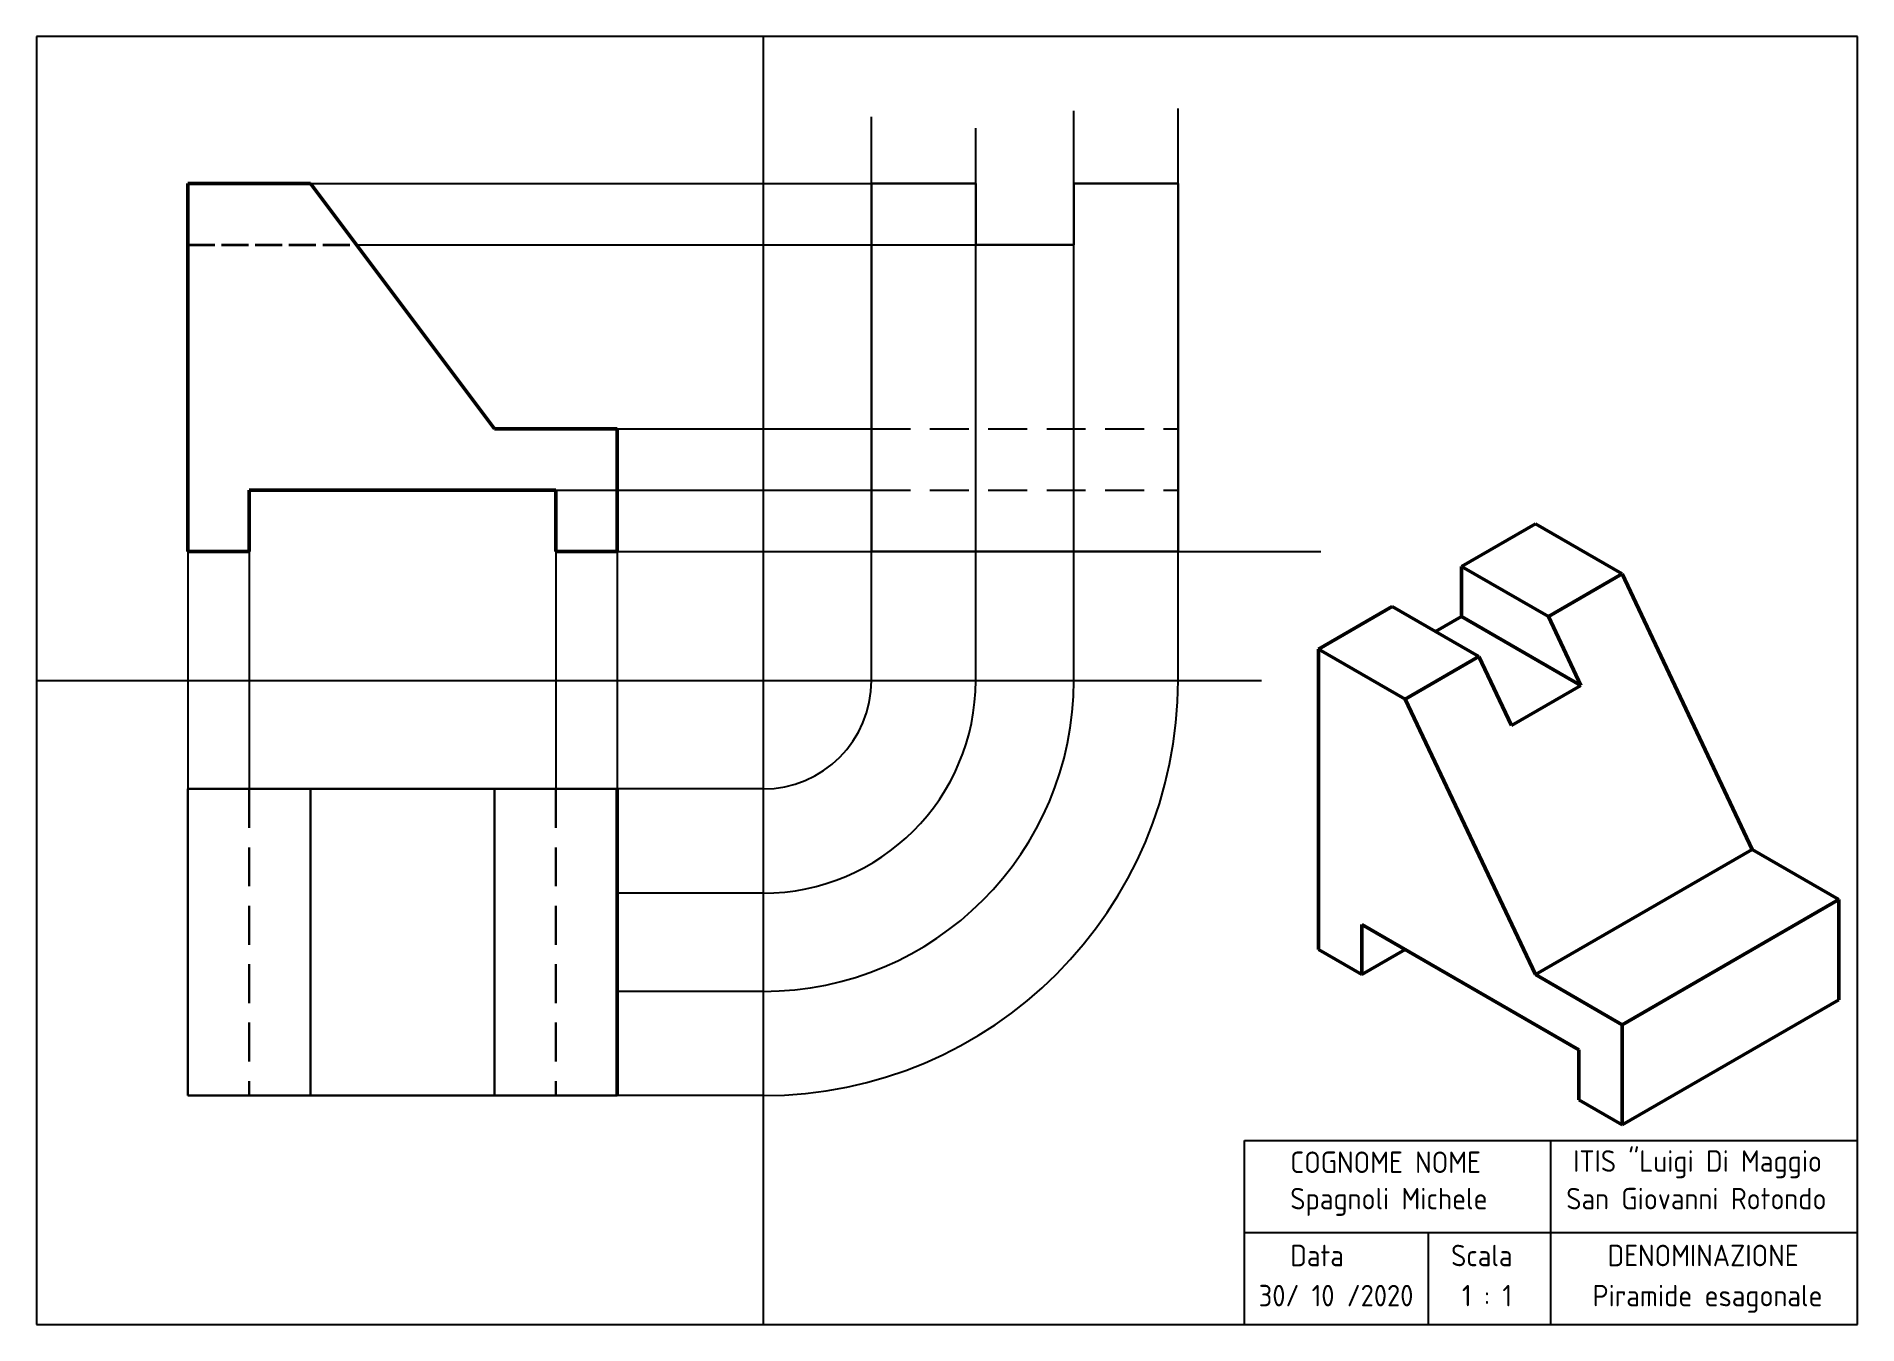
# Model space of a CAD drawing. Header units: millimetres. Extents: x 0 to 297, y 0 to 210.
import ezdxf

# ---------------------------------------------------------------- set-up
doc = ezdxf.new("R2010")
doc.units = ezdxf.units.MM
doc.linetypes.add('DASHED', pattern=[0.2068, 0.1655, -0.0413])
doc.linetypes.add('DASHED2', pattern=[9.525, 6.35, -3.175])
doc.layers.add('Costruzioni', color=6, linetype='Continuous')
doc.layers.add('Nascosti', color=4, linetype='DASHED2')
for name, color, linetype, lineweight in [('Nascosta (ISO)', 7, 'DASHED', 35), ('Spigoli', 7, 'Continuous', 30), ('Visibile (ISO)', 7, 'Continuous', 50)]:
    doc.layers.add(name, color=color, linetype=linetype, lineweight=lineweight)
doc.styles.get("Standard").update_dxf_attribs({"font": 'arial.ttf'})

msp = doc.modelspace()

# ---------------------------------------------------------------- linework, layer by layer
for p, q in [((297, 210), (0, 210)), ((0, 210), (0, 0)), ((297, 0), (297, 210)), ((197, 0), (197, 30)), ((197, 30), (297, 30)), ((247, 0), (247, 30)), ((197, 15), (297, 15)), ((227, 0), (227, 15)), ((0, 0), (297, 0))]:
    msp.add_line(p, q)
at = {"layer": 'Costruzioni'}
for p, q in [((118.5, 210), (118.5, 0)), ((136.18, 105), (136.18, 196.92)), ((169.18, 105), (169.18, 197.87)), ((186.18, 105), (186.18, 198.25)), ((153.18, 105), (153.18, 195.04)), ((44.69, 186.01), (136.18, 186.01)), ((52.19, 176.01), (153.18, 176.01)), ((94.69, 146.01), (136.18, 146.01)), ((84.69, 136.01), (136.18, 136.01)), ((24.69, 126.01), (24.69, 87.32)), ((34.69, 126.01), (34.69, 126.01)), ((34.69, 126.01), (34.69, 87.32)), ((84.69, 126.01), (84.69, 87.32)), ((94.69, 126.01), (209.49, 126.01)), ((94.69, 126.01), (94.69, 87.32)), ((0, 105), (199.8, 105)), ((118.5, 87.32), (94.69, 87.32)), ((118.5, 70.32), (94.69, 70.32)), ((118.5, 54.32), (94.69, 54.32)), ((118.5, 37.32), (94.69, 37.32))]:
    msp.add_line(p, q, dxfattribs=at)
for radius in [17.68, 34.68, 50.68, 67.68]:
    msp.add_arc((118.5, 105), radius, 270, 0, dxfattribs=at)
at = {"layer": 'Nascosta (ISO)', "ltscale": 26.595745}
msp.add_line((24.69, 176.01), (52.19, 176.01), dxfattribs=at)
at = {"layer": 'Nascosti'}
for p, q in [((136.18, 146.01), (186.18, 146.01)), ((136.18, 136.01), (186.18, 136.01))]:
    msp.add_line(p, q, dxfattribs=at)
at = {"layer": 'Spigoli'}
for p, q in [((136.18, 186.01), (136.18, 126.01)), ((153.18, 186.01), (136.18, 186.01)), ((153.18, 186.01), (153.18, 176.01)), ((169.18, 176.01), (169.18, 186.01)), ((169.18, 186.01), (186.18, 186.01)), ((186.18, 126.01), (186.18, 186.01)), ((153.18, 176.01), (169.18, 176.01)), ((136.18, 126.01), (186.18, 126.01)), ((24.69, 87.32), (24.69, 37.32)), ((24.69, 87.32), (74.69, 87.32)), ((44.69, 87.32), (44.69, 37.32)), ((84.69, 87.32), (74.69, 87.32)), ((74.69, 87.32), (74.69, 37.32)), ((74.69, 87.32), (74.69, 87.32)), ((94.69, 87.32), (84.69, 87.32)), ((94.69, 37.32), (24.69, 37.32))]:
    msp.add_line(p, q, dxfattribs=at)
at = {"layer": 'Spigoli', "linetype": 'DASHED2'}
for p, q in [((34.69, 87.32), (34.69, 37.32)), ((84.69, 87.32), (84.69, 37.32))]:
    msp.add_line(p, q, dxfattribs=at)
at = {"layer": 'Visibile (ISO)'}
for p, q in [((44.69, 186.01), (24.69, 186.01)), ((24.69, 186.01), (24.69, 126.01)), ((74.69, 146.01), (44.69, 186.01)), ((94.69, 146.01), (74.69, 146.01)), ((94.69, 126.01), (94.69, 146.01)), ((34.69, 136.01), (84.69, 136.01)), ((34.69, 126.01), (34.69, 136.01)), ((84.69, 136.01), (84.69, 126.01)), ((244.46, 130.53), (232.43, 123.59)), ((258.6, 122.37), (244.46, 130.53)), ((24.69, 126.01), (34.69, 126.01)), ((84.69, 126.01), (94.69, 126.01)), ((232.43, 123.59), (246.58, 115.43)), ((232.43, 115.43), (232.43, 123.59)), ((258.6, 122.37), (246.58, 115.43)), ((279.81, 77.46), (258.6, 122.37)), ((221.12, 117.06), (209.1, 110.12)), ((235.26, 108.89), (221.12, 117.06)), ((228.19, 112.98), (232.43, 115.43)), ((232.43, 115.43), (251.88, 104.2)), ((246.58, 115.43), (251.88, 104.2)), ((223.24, 101.95), (209.1, 110.12)), ((209.1, 110.12), (209.1, 61.13)), ((235.26, 108.89), (223.24, 101.95)), ((240.57, 97.67), (235.26, 108.89)), ((251.88, 104.2), (240.57, 97.67)), ((244.46, 57.05), (223.24, 101.95)), ((94.69, 87.32), (94.69, 37.32)), ((279.81, 77.46), (244.46, 57.05)), ((293.95, 69.29), (279.81, 77.46)), ((293.95, 69.29), (258.6, 48.88)), ((293.95, 52.96), (293.95, 69.29)), ((216.17, 65.21), (251.53, 44.8)), ((216.17, 57.05), (216.17, 65.21)), ((209.1, 61.13), (216.17, 57.05)), ((223.24, 61.13), (216.17, 57.05)), ((258.6, 48.88), (244.46, 57.05)), ((293.95, 52.96), (258.6, 32.55)), ((258.6, 32.55), (258.6, 48.88)), ((251.53, 44.8), (251.53, 36.63)), ((251.53, 36.63), (258.6, 32.55))]:
    msp.add_line(p, q, dxfattribs=at)

# ---------------------------------------------------------------- texts
at = {"char_height": 3.5, "attachment_point": 1}
for s, insert, width in [('{\\Fisocp.shx;COGNOME NOME}', (204.48, 28.21), 40.9996), ('{\\Fisocp.shx;ITIS "Luigi Di Maggio}', (250.62, 28.41), 40.9996), ('{\\Fisocp.shx;Spagnoli Michele}', (204.48, 22.28), 40.9996), ('{\\Fisocp.shx;San Giovanni Rotondo}', (249.49, 22.28), 46.8035), ('{\\Fisocp.shx;Data}', (204.48, 13.01), 40.9996), ('{\\Fisocp.shx;Scala}', (230.71, 13.01), 17.2097), ('{\\Fisocp.shx;DENOMINAZIONE}', (256.23, 13.01), 28.0194), ('{\\Fisocp.shx;30/ 10 /2020}', (199.34, 6.47), 31.032), ('{\\Fisocp.shx;1 : 1}', (232.48, 6.47), 31.032), ('\\pxqc;{\\Fisocp.shx;Piramide esagonale}', (250.38, 6.47), 44.3226)]:
    msp.add_mtext(s, dxfattribs=dict(at, insert=insert, width=width))

doc.saveas('drawing.dxf')
